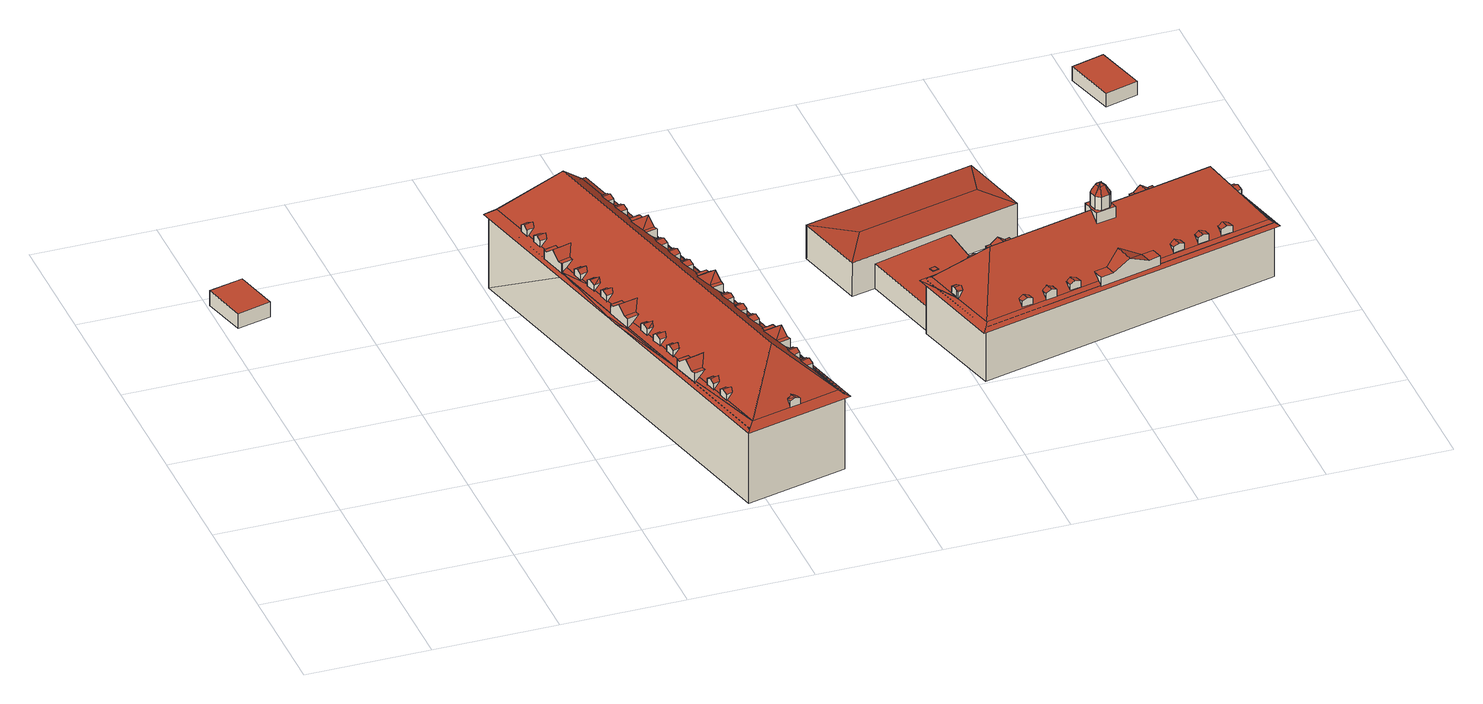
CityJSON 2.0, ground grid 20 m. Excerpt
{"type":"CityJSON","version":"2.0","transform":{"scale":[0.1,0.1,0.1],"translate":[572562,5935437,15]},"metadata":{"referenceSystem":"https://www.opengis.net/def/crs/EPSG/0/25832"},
"CityObjects":{
"building1":{"type":"Building","attributes":{"Grundfläche 2D":"43.329407","Grundhöhe NN":"16.607"},"geometry":[{"type":"Solid","lod":"3","boundaries":[[[[0,1,2,3]],[[4,5,3,2]],[[5,6,0,3]],[[6,7,1,0]],[[7,4,2,1]],[[7,6,5,4]]]],"semantics":{"surfaces":[{"type":"RoofSurface"},{"type":"WallSurface"},{"type":"GroundSurface"}],"values":[[0,1,1,1,1,2]]}}]},
"building2":{"type":"Building","attributes":{"Grundfläche 2D":"1169.468637","Grundhöhe NN":"15.880"},"children":["building2-1","building2-2","building2-3","building2-4","building2-5","building2-6","building2-7","building2-8","building2-9","building2-10","building2-11","building2-12","building2-13","building2-14","building2-15","building2-16","building2-17","building2-18","building2-19","building2-20","building2-21","building2-22"],"geometry":[{"type":"MultiSurface","lod":"3","boundaries":[[[8,9,10,11]],[[8,11,12]],[[13,14,12,15]],[[14,8,12]],[[16,17,13,15]],[[18,19,20,21]],[[22,23,24,20,19]],[[25,26,27,21,28]],[[27,18,21]],[[29,30,31,32,25,28]],[[33,34,35,36]],[[37,38,39,40,35,34]],[[41,33,36,42]],[[43,44,45,41,42]],[[46,47,48]],[[46,48,49]],[[50,51,52,53]],[[47,51,50,48]],[[54,49,48,55]],[[56,57,54,55]],[[58,59,60,61,62,63,64,65]],[[62,61,66,67,68,69,70,71,72,73,63]],[[74,75,76,77,78,79,80,81,82,83,84,85,86,87,88,89,90,91,92,93,94,95,96,97,98,99,100,101,102,103,104,105,106,107,108,109,58,65,64,110,111,112,113,114,115,116,117,118,119,120,121,122,123,124,125,126,127],[128,129,58]],[[130,131,132,126,125,124,133,134]],[[135,136,137,138,139,140,141,142,143,144,130,134,133,145,146]],[[146,147,135]],[[148,147,146,145]],[[149,150,151,152,153,154,155,156,147,148]],[[69,68,157,158,159,160,161,162,163,164,165,150,149,166]],[[61,167,168,169,170,171,172,173]],[[174,175,176,147,156]],[[173,66,61]],[[177,100,99,98,97,96,95,94,93,52,51,47,46,49,54,57,90,89,88,87,86,85,84,83,178,179,180,181,182,183,184,77,76,75,74,127,126,185,186,58,109,108,107,106,105,187,188,189,190,191,192]],[[33,41,45,176,175,174,156,155,154,153,152,9,8,14,13,17,165,164,163,162,161,160,159,158,22,19,18,27,26,25,32,171,170,169,168,167,61,186,185,130,144,143,142,141,140,37,34]],[[181,180,193]],[[181,193,182]],[[178,194,195,196,179]],[[180,179,196,193]],[[183,182,193,197]],[[198,199,184,183,197]],[[190,200,191]],[[190,189,200]],[[187,201,202,203,188]],[[189,188,203,200]],[[192,191,200,204]],[[205,206,177,192,204]],[[130,185,126,132,131]],[[58,186,61,60,59]],[[12,11,10,151,150,16,15]],[[17,16,150,165]],[[10,9,152,151]],[[21,20,24,68,67,29,28]],[[67,66,173,172,171,32,31,30,29]],[[68,24,23,22,158,157]],[[36,35,40,136,135,43,42]],[[44,43,135,147]],[[176,45,44,147]],[[138,39,38,37,140,139]],[[138,137,39]],[[40,39,137,136]],[[53,52,93,92]],[[48,50,53,92,91,56,55]],[[57,56,91,90]],[[81,195,194,178,83,82]],[[193,196,195,81,80,198,197]],[[78,77,184,199,198,80,79]],[[103,202,201,187,105,104]],[[203,202,103,102,205,204,200]],[[102,101,100,177,206,205]],[[207,146,208,209,210]],[[208,146,211]],[[212,65,62,210,209,213]],[[125,82,212,213,214]],[[211,134,125,214,215,208]],[[213,209,208,215,214]],[[63,62,65,64]],[[63,73,72,71,70,69,166,149,148,145,146,207,210,62]],[[65,212,113,112,111,110,64]],[[113,212,129]],[[113,129,128]],[[114,113,128,115]],[[115,128,129]],[[116,115,129,212,82,125,118,117]],[[119,118,125]],[[125,120,119]],[[121,120,125]],[[124,123,122,121,125]],[[134,133,124,125]],[[134,211,146,145,133]]],"semantics":{"surfaces":[{"type":"RoofSurface"},{"type":"WallSurface"},{"type":"GroundSurface"}],"values":[0,0,0,0,0,0,0,0,0,0,0,0,0,0,0,0,0,0,0,0,0,0,0,0,0,0,0,0,0,0,0,0,0,0,0,0,0,0,0,0,0,0,0,0,0,0,0,0,1,1,1,1,1,1,1,1,1,1,1,1,1,1,1,1,1,1,1,1,1,1,1,1,1,1,2,0,0,0,0,0,0,0,0,0,0,0,0,0,0]}}]},
"building2-1":{"type":"BuildingInstallation","parents":["building2"],"geometry":[{"type":"MultiSurface","lod":"3","boundaries":[[[216,217,218,219,220,221]],[[222,223,220,219,224,225]],[[217,216,221,226,159]],[[227,223,222,225,160]],[[223,227,226,221,220]]],"semantics":{"surfaces":[{"type":"RoofSurface"},{"type":"WallSurface"}],"values":[0,0,1,1,1]}}]},
"building2-2":{"type":"BuildingInstallation","parents":["building2"],"geometry":[{"type":"MultiSurface","lod":"3","boundaries":[[[228,229,230,231,232]],[[233,234,232,231,235]],[[74,230,229]],[[230,74,127,235,231]],[[233,235,127]]],"semantics":{"surfaces":[{"type":"RoofSurface"},{"type":"WallSurface"}],"values":[0,0,1,1,1]}}]},
"building2-3":{"type":"BuildingInstallation","parents":["building2"],"geometry":[{"type":"MultiSurface","lod":"3","boundaries":[[[236,237,238,239,240,241]],[[242,243,241,240,244]],[[245,243,242]],[[246,239,238,237,97]],[[239,246,247,244,240]],[[245,242,244,247,96]]],"semantics":{"surfaces":[{"type":"RoofSurface"},{"type":"WallSurface"}],"values":[0,0,0,1,1,1]}}]},
"building2-4":{"type":"BuildingInstallation","parents":["building2"],"geometry":[{"type":"MultiSurface","lod":"3","boundaries":[[[248,249,250,251,252]],[[253,254,250,249,255]],[[248,252,99]],[[248,99,98,255,249]],[[98,253,255]]],"semantics":{"surfaces":[{"type":"RoofSurface"},{"type":"WallSurface"}],"values":[0,0,1,1,1]}}]},
"building2-5":{"type":"BuildingInstallation","parents":["building2"],"geometry":[{"type":"MultiSurface","lod":"3","boundaries":[[[256,257,258,259,260,261]],[[262,263,261,260,264]],[[265,259,258,257,85]],[[259,265,84,264,260]],[[84,262,264]]],"semantics":{"surfaces":[{"type":"RoofSurface"},{"type":"WallSurface"}],"values":[0,0,1,1,1]}}]},
"building2-6":{"type":"BuildingInstallation","parents":["building2"],"geometry":[{"type":"MultiSurface","lod":"3","boundaries":[[[266,267,268,269,270,271]],[[272,273,270,269,274,275]],[[267,266,271,276,167]],[[275,168,277,273,272]],[[277,278,276,271,270,273]]],"semantics":{"surfaces":[{"type":"RoofSurface"},{"type":"WallSurface"}],"values":[0,0,1,1,1]}}]},
"building2-7":{"type":"BuildingInstallation","parents":["building2"],"geometry":[{"type":"MultiSurface","lod":"3","boundaries":[[[279,280,281,282,283,284]],[[285,286,287,282,281,288]],[[289,280,279,284,95]],[[280,289,290,288,281]],[[286,285,288,290,94]]],"semantics":{"surfaces":[{"type":"RoofSurface"},{"type":"WallSurface"}],"values":[0,0,1,1,1]}}]},
"building2-8":{"type":"BuildingInstallation","parents":["building2"],"geometry":[{"type":"MultiSurface","lod":"3","boundaries":[[[291,292,293,294,295,296]],[[297,298,299,296,295,300]],[[109,301,294,293,292]],[[294,301,302,300,295]],[[298,297,300,302,108]]],"semantics":{"surfaces":[{"type":"RoofSurface"},{"type":"WallSurface"}],"values":[0,0,1,1,1]}}]},
"building2-9":{"type":"BuildingInstallation","parents":["building2"],"geometry":[{"type":"MultiSurface","lod":"3","boundaries":[[[303,304,305,306,307]],[[308,304,303]],[[309,310,311]],[[312,306,305,309,311]],[[308,303,307,313,155]],[[156,314,312,311,310]],[[312,314,313,307,306]]],"semantics":{"surfaces":[{"type":"RoofSurface"},{"type":"WallSurface"}],"values":[0,0,0,0,1,1,1]}}]},
"building2-10":{"type":"BuildingInstallation","parents":["building2"],"geometry":[{"type":"MultiSurface","lod":"3","boundaries":[[[315,316,317,318,319]],[[320,316,315]],[[321,322,323]],[[324,318,317,321,323]],[[320,315,319,325,163]],[[164,326,324,323,322]],[[324,326,325,319,318]]],"semantics":{"surfaces":[{"type":"RoofSurface"},{"type":"WallSurface"}],"values":[0,0,0,0,1,1,1]}}]},
"building2-11":{"type":"BuildingInstallation","parents":["building2"],"geometry":[{"type":"MultiSurface","lod":"3","boundaries":[[[327,328,329,330,331,332]],[[333,334,331,330,335]],[[328,327,332,336,143]],[[144,337,334,333,335]],[[334,337,336,332,331]]],"semantics":{"surfaces":[{"type":"RoofSurface"},{"type":"WallSurface"}],"values":[0,0,1,1,1]}}]},
"building2-12":{"type":"BuildingInstallation","parents":["building2"],"geometry":[{"type":"MultiSurface","lod":"3","boundaries":[[[338,339,340,341]],[[342,343,338,341]],[[340,339,344,161]],[[343,342,162,345]],[[343,345,344,339,338]]],"semantics":{"surfaces":[{"type":"RoofSurface"},{"type":"WallSurface"}],"values":[0,0,1,1,1]}}]},
"building2-13":{"type":"BuildingInstallation","parents":["building2"],"geometry":[{"type":"MultiSurface","lod":"3","boundaries":[[[346,347,348,349,350]],[[351,352,353,347,346]],[[354,141,350,349,348]],[[355,353,352,351,142]],[[353,355,354,348,347]]],"semantics":{"surfaces":[{"type":"RoofSurface"},{"type":"WallSurface"}],"values":[0,0,1,1,1]}}]},
"building2-14":{"type":"BuildingInstallation","parents":["building2"],"geometry":[{"type":"MultiSurface","lod":"3","boundaries":[[[356,357,358,359,360,361]],[[362,363,360,359,364,365]],[[366,169,357,356,361]],[[363,362,365,170,367]],[[363,367,366,361,360]]],"semantics":{"surfaces":[{"type":"RoofSurface"},{"type":"WallSurface"}],"values":[0,0,1,1,1]}}]},
"building2-15":{"type":"BuildingInstallation","parents":["building2"],"geometry":[{"type":"MultiSurface","lod":"3","boundaries":[[[368,369,370,371,372,373]],[[374,375,376,373,372,377]],[[378,371,370,369,87]],[[371,378,379,377,372]],[[379,86,375,374,377]]],"semantics":{"surfaces":[{"type":"RoofSurface"},{"type":"WallSurface"}],"values":[0,0,1,1,1]}}]},
"building2-16":{"type":"BuildingInstallation","parents":["building2"],"geometry":[{"type":"MultiSurface","lod":"3","boundaries":[[[380,381,382,383,384,385]],[[386,387,388,383,382,389]],[[381,380,385,107,390]],[[391,389,382,381,390,392]],[[387,386,389,391,106]]],"semantics":{"surfaces":[{"type":"RoofSurface"},{"type":"WallSurface"}],"values":[0,0,1,1,1]}}]},
"building2-17":{"type":"BuildingInstallation","parents":["building2"],"geometry":[{"type":"MultiSurface","lod":"3","boundaries":[[[393,394,395,396,397,398]],[[399,400,397,396,401,402]],[[394,393,398,403,131]],[[132,404,400,399,402]],[[400,404,403,398,397]]],"semantics":{"surfaces":[{"type":"RoofSurface"},{"type":"WallSurface"}],"values":[0,0,1,1,1]}}]},
"building2-18":{"type":"BuildingInstallation","parents":["building2"],"geometry":[{"type":"MultiSurface","lod":"3","boundaries":[[[405,406,407,408,409,410]],[[411,412,409,408,413,414]],[[415,153,406,405,410]],[[154,416,412,411,414]],[[412,416,415,410,409]]],"semantics":{"surfaces":[{"type":"RoofSurface"},{"type":"WallSurface"}],"values":[0,0,1,1,1]}}]},
"building2-19":{"type":"BuildingInstallation","parents":["building2"],"geometry":[{"type":"MultiSurface","lod":"3","boundaries":[[[417,418,419,420]],[[418,417,421,422,423]],[[76,420,419]],[[420,76,424,421,417]],[[424,75,423,422,421]]],"semantics":{"surfaces":[{"type":"RoofSurface"},{"type":"WallSurface"}],"values":[0,0,1,1,1]}}]},
"building2-20":{"type":"BuildingInstallation","parents":["building2"],"geometry":[{"type":"MultiSurface","lod":"3","boundaries":[[[425,426,427,428,429,430]],[[431,432,433]],[[434,429,428,431,433]],[[426,425,430,435,174]],[[436,434,433,432,175]],[[434,436,435,430,429]]],"semantics":{"surfaces":[{"type":"RoofSurface"},{"type":"WallSurface"}],"values":[0,0,0,1,1,1]}}]},
"building2-21":{"type":"BuildingInstallation","parents":["building2"],"geometry":[{"type":"MultiSurface","lod":"3","boundaries":[[[437,438,439]],[[440,441,442,437,443]],[[438,437,442,444]],[[441,440,445]],[[439,60,59,443,437]],[[440,443,59,445]],[[438,444,446]],[[446,60,439,438]]],"semantics":{"surfaces":[{"type":"RoofSurface"},{"type":"WallSurface"}],"values":[0,0,0,1,1,1,1,1]}}]},
"building2-22":{"type":"BuildingInstallation","parents":["building2"],"geometry":[{"type":"MultiSurface","lod":"3","boundaries":[[[447,448,449,450,451]],[[452,451,450,453]],[[454,452,453]],[[449,448,89]],[[449,89,88,453,450]],[[88,454,453]]],"semantics":{"surfaces":[{"type":"RoofSurface"},{"type":"WallSurface"}],"values":[0,0,0,1,1,1]}}]},
"building3":{"type":"Building","attributes":{"Grundfläche 2D":"533.376149","Grundhöhe NN":"17.084"},"children":["building3-1","building3-2","building3-3"],"geometry":[{"type":"Solid","lod":"3","boundaries":[[[[455,456,457,458,459]],[[460,461,462]],[[463,462,461,464]],[[460,465,464,461]],[[463,464,465]],[[460,462,466,467]],[[465,460,467,468]],[[463,465,468,469]],[[455,470,466,462,463,469,471,456]],[[457,456,471,472]],[[459,458,457,472,473]],[[455,459,473,470]],[[470,473,472,471,469,468,467,466]]]],"semantics":{"surfaces":[{"type":"RoofSurface"},{"type":"WallSurface"},{"type":"GroundSurface"}],"values":[[0,0,0,0,0,1,1,1,1,1,1,1,2]]}}]},
"building3-1":{"type":"BuildingInstallation","parents":["building3"],"geometry":[{"type":"MultiSurface","lod":"3","boundaries":[[[474,475,476,477]],[[476,475,478,479]],[[475,474,480,478]],[[477,476,479,481]],[[474,477,481,480]]],"semantics":{"surfaces":[{"type":"RoofSurface"},{"type":"WallSurface"}],"values":[0,1,1,1,1]}}]},
"building3-2":{"type":"BuildingInstallation","parents":["building3"],"geometry":[{"type":"MultiSurface","lod":"3","boundaries":[[[482,483,484,485]],[[483,482,486,487]],[[484,483,487,488]],[[485,484,488,489]],[[482,485,489,486]]],"semantics":{"surfaces":[{"type":"RoofSurface"},{"type":"WallSurface"}],"values":[0,1,1,1,1]}}]},
"building3-3":{"type":"BuildingInstallation","parents":["building3"],"geometry":[{"type":"MultiSurface","lod":"3","boundaries":[[[490,491,492,493]],[[494,495,493,492]],[[495,496,490,493]],[[496,497,491,490]],[[497,494,492,491]],[[497,496,495,494]]],"semantics":{"surfaces":[{"type":"RoofSurface"},{"type":"WallSurface"},{"type":"OuterCeilingSurface"}],"values":[0,1,1,1,1,2]}}]},
"building4":{"type":"Building","attributes":{"Grundfläche 2D":"808.237394","Grundhöhe NN":"17.333"},"children":["building4-1","building4-2","building4-3","building4-4","building4-5","building4-6","building4-7","building4-8","building4-9","building4-10","building4-11","building4-12","building4-13","building4-14","building4-15","building4-16"],"geometry":[{"type":"MultiSurface","lod":"3","boundaries":[[[498,499,500,501]],[[501,500,502,503]],[[504,505,502]],[[506,503,502,505]],[[504,507,508,505]],[[509,510,511,512]],[[513,509,512,514,515]],[[516,513,515,517]],[[518,516,517,519]],[[520,521,522,523]],[[524,520,523,525]],[[526,524,525,527]],[[528,529,526,527]],[[530,531,532,533,534,535,536,537,538],[539,540,541,542,543,544,545,546,547,548,549]],[[550,551,552,553,554,555]],[[553,552,556]],[[557,553,556,558]],[[558,559,560,561,553,557]],[[554,562,563,564,565,566,567,568,569,570,571,572,573,550,555]],[[574,575,576,567,566,565,577,578]],[[579,580,581,582,560,559,583,584,585,586,587,588,589,590,591,592,574,578,577]],[[591,593,592]],[[593,574,592]],[[583,559,558,584]],[[559,558,559,560]],[[594,595,574,593,519,517,515,514,511,588,587,528,527,525,523,522,584,558,596,597,598,599,600,601,602]],[[514,512,511]],[[573,572,571,498,501,503,506,505,508,568,567,595,594,603,604,605,597,596,550]],[[551,550,596,558,556]],[[556,552,551]],[[576,575,574,595,567]],[[502,500,499,570,569,507,504]],[[507,569,568,508]],[[499,498,571,570]],[[511,510,589,588]],[[518,519,593,591]],[[589,510,509,513,516,518,591,590]],[[522,521,585,584]],[[529,528,587,586]],[[524,526,529,586,585,521,520]],[[532,531,530,604,603,594,602,601,600,534,533]],[[600,599,535,534]],[[597,605,538,537,536,535,599,598]],[[605,604,530,538]],[[606,607,578,566,608,609]],[[607,606,592]],[[557,610,611,559,583,592,606,612,613]],[[555,613,612,614]],[[566,555,614,608]],[[612,606,609,608,614]],[[555,554,553,557,613]],[[555,566,565,564,563,562,554]],[[565,566,578,577]],[[607,592,577,578]],[[592,583,559,611,610,557,553,561,560,582,581,591,579,577]],[[591,590,579]],[[590,581,580,579]],[[583,592,583,559]],[[581,590,591]]],"semantics":{"surfaces":[{"type":"RoofSurface"},{"type":"WallSurface"},{"type":"GroundSurface"}],"values":[0,0,0,0,0,0,0,0,0,0,0,0,0,0,0,0,0,0,0,0,0,0,0,0,0,0,0,0,0,0,0,1,1,1,1,1,1,1,1,1,1,1,1,1,1,1,1,1,1,2,0,0,0,0,0,0,0,0,0]}}]},
"building4-1":{"type":"BuildingInstallation","parents":["building4"],"geometry":[{"type":"MultiSurface","lod":"3","boundaries":[[[615,616,617,618,619]],[[620,621,615,619,622]],[[618,623,624,622,619]],[[620,622,624]],[[618,617,623]]],"semantics":{"surfaces":[{"type":"RoofSurface"},{"type":"WallSurface"}],"values":[0,0,1,1,1]}}]},
"building4-2":{"type":"BuildingInstallation","parents":["building4"],"geometry":[{"type":"MultiSurface","lod":"3","boundaries":[[[625,626,627,628]],[[629,625,628,630,631]],[[627,626,632]],[[629,631,633]],[[629,633,632,626,625]]],"semantics":{"surfaces":[{"type":"RoofSurface"},{"type":"WallSurface"}],"values":[0,0,1,1,1]}}]},
"building4-3":{"type":"BuildingInstallation","parents":["building4"],"geometry":[{"type":"MultiSurface","lod":"3","boundaries":[[[634,635,636,637]],[[638,634,637,639,640]],[[635,641,636]],[[640,642,638]],[[641,635,634,638,642,643]]],"semantics":{"surfaces":[{"type":"RoofSurface"},{"type":"WallSurface"}],"values":[0,0,1,1,1]}}]},
"building4-4":{"type":"BuildingInstallation","parents":["building4"],"geometry":[{"type":"MultiSurface","lod":"3","boundaries":[[[644,645,646,647,648]],[[649,650,644,648,651]],[[649,651,652]],[[653,649,652,654]],[[647,655,556,651,648]],[[556,552,652,651]],[[552,551,654,652]],[[551,653,654]],[[647,646,655]]],"semantics":{"surfaces":[{"type":"RoofSurface"},{"type":"WallSurface"}],"values":[0,0,0,0,1,1,1,1,1]}}]},
"building4-5":{"type":"BuildingInstallation","parents":["building4"],"geometry":[{"type":"MultiSurface","lod":"3","boundaries":[[[656,657,658,659]],[[660,656,659,661,662]],[[658,657,663]],[[660,662,664]],[[660,664,663,657,656]]],"semantics":{"surfaces":[{"type":"RoofSurface"},{"type":"WallSurface"}],"values":[0,0,1,1,1]}}]},
"building4-6":{"type":"BuildingInstallation","parents":["building4"],"geometry":[{"type":"MultiSurface","lod":"3","boundaries":[[[665,666,667,668,669]],[[670,665,669,671]],[[668,667,672]],[[668,672,673,671,669]],[[670,671,673]]],"semantics":{"surfaces":[{"type":"RoofSurface"},{"type":"WallSurface"}],"values":[0,0,1,1,1]}}]},
"building4-7":{"type":"BuildingInstallation","parents":["building4"],"geometry":[{"type":"MultiSurface","lod":"3","boundaries":[[[674,675,676,677,678]],[[679,674,678,680]],[[677,681,682,680,678]],[[679,680,682]],[[677,676,681]]],"semantics":{"surfaces":[{"type":"RoofSurface"},{"type":"WallSurface"}],"values":[0,0,1,1,1]}}]},
"building4-8":{"type":"BuildingInstallation","parents":["building4"],"geometry":[{"type":"MultiSurface","lod":"3","boundaries":[[[683,684,685,686,687]],[[688,689,683,687,690,691]],[[690,687,686]],[[689,688,573]],[[689,573,572,684,683]],[[685,684,572]]],"semantics":{"surfaces":[{"type":"RoofSurface"},{"type":"WallSurface"}],"values":[0,0,1,1,1,1]}}]},
"building4-9":{"type":"BuildingInstallation","parents":["building4"],"geometry":[{"type":"MultiSurface","lod":"3","boundaries":[[[692,693,694,695,696,697]],[[698,699,696,695,700,701]],[[699,702,703,697,696]],[[703,575,693,692,697]],[[576,702,699,698,701]]],"semantics":{"surfaces":[{"type":"RoofSurface"},{"type":"WallSurface"}],"values":[0,0,1,1,1]}}]},
"building4-10":{"type":"BuildingInstallation","parents":["building4"],"geometry":[{"type":"MultiSurface","lod":"3","boundaries":[[[704,705,706,707,708]],[[709,710,704,708,711]],[[707,712,713,711,708]],[[709,711,713]],[[707,706,712]]],"semantics":{"surfaces":[{"type":"RoofSurface"},{"type":"WallSurface"}],"values":[0,0,1,1,1]}}]},
"building4-11":{"type":"BuildingInstallation","parents":["building4"],"geometry":[{"type":"MultiSurface","lod":"3","boundaries":[[[714,715,716,717,718]],[[719,714,718,720]],[[717,721,722,720,718]],[[719,720,722]],[[717,716,721]]],"semantics":{"surfaces":[{"type":"RoofSurface"},{"type":"WallSurface"}],"values":[0,0,1,1,1]}}]},
"building4-12":{"type":"BuildingInstallation","parents":["building4"],"geometry":[{"type":"MultiSurface","lod":"3","boundaries":[[[723,724,725,726,727]],[[728,723,727,729,730]],[[725,724,731]],[[728,730,732]],[[728,732,731,724,723]]],"semantics":{"surfaces":[{"type":"RoofSurface"},{"type":"WallSurface"}],"values":[0,0,1,1,1]}}]},
"building4-13":{"type":"BuildingInstallation","parents":["building4"],"geometry":[{"type":"MultiSurface","lod":"3","boundaries":[[[733,734,735,736]],[[737,733,736,738,739]],[[735,734,740]],[[737,739,741]],[[737,741,740,734,733]]],"semantics":{"surfaces":[{"type":"RoofSurface"},{"type":"WallSurface"}],"values":[0,0,1,1,1]}}]},
"building4-14":{"type":"BuildingInstallation","parents":["building4"],"geometry":[{"type":"MultiSurface","lod":"3","boundaries":[[[742,743,744]],[[743,745,744]],[[746,747,743,748]],[[743,742,748]],[[749,743,750]],[[743,749,745]],[[750,743,751]],[[743,747,751]],[[752,753,754,751,747,755,756]],[[757,758,759,760,756,755,747,746,748,761]],[[753,762,750,751,754]],[[763,749,750,762]],[[749,763,764,745]],[[764,765,744,745]],[[766,742,744,765]],[[742,766,757,761,748]],[[541,753,752,756,543,542]],[[762,753,541,540]],[[763,762,540,539]],[[764,763,539,549]],[[765,764,549,548]],[[766,765,548,547]],[[757,766,547,546]],[[544,543,756,760,759,758,757,546,545]]],"semantics":{"surfaces":[{"type":"RoofSurface"},{"type":"WallSurface"}],"values":[0,0,0,0,0,0,0,0,0,0,0,0,0,0,0,0,1,1,1,1,1,1,1,1]}}]},
"building4-15":{"type":"BuildingInstallation","parents":["building4"],"geometry":[{"type":"MultiSurface","lod":"3","boundaries":[[[767,768,769,770]],[[771,770,769,772,773]],[[768,767,774]],[[771,773,775]],[[771,775,774,767,770]]],"semantics":{"surfaces":[{"type":"RoofSurface"},{"type":"WallSurface"}],"values":[0,0,1,1,1]}}]},
"building4-16":{"type":"BuildingInstallation","parents":["building4"],"geometry":[{"type":"MultiSurface","lod":"3","boundaries":[[[776,777,778,779]],[[780,776,779,781,782]],[[780,782,783]],[[778,777,784]],[[780,783,784,777,776]]],"semantics":{"surfaces":[{"type":"RoofSurface"},{"type":"WallSurface"}],"values":[0,0,1,1,1]}}]},
"building5":{"type":"Building","attributes":{"Grundfläche 2D":"49.389133","Grundhöhe NN":"17.396"},"geometry":[{"type":"Solid","lod":"3","boundaries":[[[[785,786,787,788]],[[789,790,788,787]],[[790,791,785,788]],[[791,792,786,785]],[[792,789,787,786]],[[792,791,790,789]]]],"semantics":{"surfaces":[{"type":"RoofSurface"},{"type":"WallSurface"},{"type":"GroundSurface"}],"values":[[0,1,1,1,1,2]]}}]}
},
"vertices":[
[20,700,42],[75,714,42],[57,787,42],[1,773,42],[57,787,16],[1,773,16],[20,700,16],[75,714,16],
[506,369,158],[504,376,158],[485,372,158],[487,365,158],[490,351,170],[513,340,158],[522,358,170],[494,335,158],[496,327,158],[515,332,158],[549,196,158],[548,197,158],[529,193,158],[533,178,170],[546,204,158],[529,200,158],[528,200,158],[555,167,158],[555,168,158],[564,186,170],[537,163,158],[539,155,158],[541,156,158],[542,156,158],[557,160,158],[479,530,170],[464,541,158],[444,537,158],[448,522,170],[462,548,158],[446,545,158],[446,544,158],[443,544,158],[471,512,158],[452,507,158],[454,499,158],[455,500,158],[473,504,158],[624,383,170],[640,371,158],[655,390,170],[633,400,158],[659,375,158],[641,371,158],[642,364,158],[660,368,158],[633,401,158],[651,406,158],[649,412,158],[632,408,158],[728,56,148],[663,40,148],[646,36,148],[581,20,148],[576,13,143],[570,5,138],[745,48,138],[735,52,143],[541,156,143],[539,155,142],[528,200,142],[491,326,138],[524,192,138],[527,177,138],[531,162,138],[533,154,138],[585,638,148],[589,621,148],[594,604,148],[599,582,148],[605,584,144],[605,584,143],[607,584,142],[618,540,142],[617,540,142],[610,538,148],[615,516,148],[619,499,148],[623,483,148],[627,466,148],[632,449,148],[636,432,148],[641,410,148],[649,412,142],[660,368,142],[652,366,148],[657,345,148],[661,328,148],[665,311,148],[670,293,148],[674,278,148],[678,261,148],[683,238,148],[691,240,142],[692,240,141],[703,196,141],[700,195,144],[694,194,148],[699,173,148],[703,156,148],[707,139,148],[712,122,148],[708,197,138],[706,204,138],[702,220,138],[699,235,138],[697,241,138],[666,369,138],[664,377,138],[660,392,138],[656,407,138],[655,414,138],[624,541,138],[622,549,138],[614,579,138],[613,586,138],[576,735,138],[571,728,142],[565,720,148],[581,655,148],[709,184,139],[711,175,139],[419,684,148],[483,699,148],[500,704,148],[401,692,138],[409,689,142],[454,499,141],[443,544,141],[446,544,143],[446,544,144],[446,545,144],[452,546,148],[447,568,148],[443,585,148],[439,602,148],[435,619,148],[480,370,138],[457,488,142],[455,500,142],[482,364,138],[485,349,138],[496,327,141],[485,372,141],[494,374,148],[489,396,148],[485,413,148],[481,429,148],[477,446,148],[529,200,142],[537,202,148],[531,224,148],[527,241,148],[523,258,148],[519,275,148],[515,291,148],[511,309,148],[505,330,148],[489,334,138],[565,86,148],[561,103,148],[557,120,148],[553,137,148],[547,158,148],[542,156,144],[541,156,144],[473,463,148],[468,480,148],[463,502,148],[674,236,158],[600,536,158],[599,543,158],[597,543,159],[582,555,170],[591,572,158],[591,573,158],[589,580,158],[507,640,223],[639,101,223],[685,191,158],[683,198,158],[682,199,158],[666,211,170],[675,228,158],[675,229,158],[612,562,170],[617,540,158],[618,540,158],[616,547,158],[609,578,158],[607,584,158],[605,584,158],[697,218,170],[700,195,158],[703,196,158],[701,203,158],[694,234,158],[692,240,158],[691,240,158],[524,214,142],[408,689,9],[573,13,9],[573,13,142],[408,689,142],[737,53,142],[737,53,9],[571,728,9],[409,689,9],
[531,224,158],[541,227,158],[542,235,161],[543,237,162],[528,233,162],[530,224,158],[527,241,158],[526,241,158],[542,237,161],[536,244,158],[530,224,147],[526,241,147],
[571,641,161],[576,635,158],[585,638,158],[583,646,162],[569,643,162],[572,653,158],[570,645,161],[581,655,158],
[655,298,161],[660,291,158],[670,293,158],[670,294,158],[668,303,162],[654,299,162],[665,311,158],[654,301,161],[666,311,158],[656,308,158],[670,294,148],[666,311,148],
[678,261,158],[676,270,162],[662,266,162],[663,265,161],[668,258,158],[664,275,158],[662,267,161],[674,278,158],
[604,503,161],[610,497,158],[619,499,158],[620,499,158],[617,508,162],[603,504,162],[606,514,158],[604,506,161],[615,516,158],[620,499,148],
[565,86,158],[574,88,158],[576,97,161],[577,98,162],[562,95,162],[564,86,158],[561,103,158],[560,103,158],[576,99,161],[570,106,158],[564,86,147],[560,103,147],[562,95,147],
[661,328,158],[662,328,158],[660,336,162],[645,333,162],[646,332,161],[652,326,158],[657,345,158],[648,343,158],[646,334,161],[658,345,158],[662,328,148],[658,345,148],
[697,126,161],[702,120,158],[712,122,158],[712,123,158],[710,131,162],[696,127,162],[707,139,158],[698,137,158],[696,129,161],[708,140,158],[712,123,147],[708,140,147],
[481,429,158],[492,440,162],[492,441,162],[477,438,162],[480,429,158],[490,431,158],[492,442,162],[486,449,158],[477,446,158],[475,446,158],[480,429,147],[475,446,147],
[515,291,158],[526,302,161],[526,303,162],[511,300,162],[513,291,158],[524,294,158],[525,304,161],[520,311,158],[511,309,158],[509,308,158],[513,291,147],[509,308,147],
[439,602,158],[448,604,158],[450,613,162],[450,614,162],[435,610,162],[437,601,158],[435,619,158],[433,618,158],[444,621,158],[437,601,147],[433,618,147],
[520,267,162],[522,258,158],[532,260,158],[534,270,162],[528,278,158],[517,275,158],[522,258,147],[517,275,147],
[458,580,162],[443,576,162],[445,568,158],[447,568,158],[456,570,158],[452,587,158],[443,585,158],[441,585,158],[445,568,147],[441,585,147],
[557,120,158],[566,122,158],[568,130,161],[568,132,162],[554,128,162],[556,119,158],[553,137,158],[552,136,158],[567,133,161],[562,139,158],[556,119,147],[552,136,147],
[613,470,161],[618,463,158],[627,466,158],[628,466,158],[626,475,162],[612,471,162],[623,483,158],[614,480,158],[612,473,161],[624,483,158],[628,466,148],[624,483,148],
[703,156,158],[704,156,158],[702,164,162],[688,161,162],[689,159,161],[694,153,158],[699,173,158],[690,170,158],[688,162,161],[700,173,158],[704,156,148],[700,173,148],[702,164,148],
[483,699,158],[485,692,158],[494,690,161],[495,690,162],[492,703,162],[483,700,158],[500,704,158],[500,705,158],[496,691,161],[502,696,158],[483,700,147],[500,705,147],
[489,396,158],[498,398,158],[500,407,162],[501,408,162],[485,405,162],[488,396,158],[485,413,158],[484,413,158],[500,409,162],[494,415,158],[488,396,147],[484,413,147],
[592,613,162],[578,609,162],[584,602,158],[594,604,158],[590,621,158],[589,621,158],[580,619,158],[590,621,148],
[473,463,158],[482,466,158],[484,474,162],[484,475,162],[469,471,162],[471,463,158],[483,476,162],[478,483,158],[468,480,158],[467,480,158],[471,463,147],[467,480,147],
[655,38,162],[644,44,158],[646,36,158],[661,47,158],[655,49,161],[652,50,162],[663,40,158],[647,46,159],[661,47,157],[644,44,157],
[621,436,161],[626,430,158],[636,432,158],[634,441,162],[620,437,162],[620,439,161],[632,449,158],[622,447,158],
[1066,510,68],[937,478,64],[972,338,64],[1035,354,66],[1081,366,68],[1152,657,80],[1137,589,83],[1181,538,80],[898,469,80],[935,539,83],[869,588,80],[1181,538,21],[1152,657,21],[869,588,21],[898,469,21],[1066,510,21],[937,478,21],[972,338,21],[1081,366,21],
[1023,371,67],[1032,373,67],[1030,382,67],[1021,379,67],[1032,373,66],[1030,382,66],[1023,371,66],[1021,379,66],
[1016,438,67],[1007,435,67],[1010,427,67],[1019,429,67],[1016,438,66],[1007,435,66],[1010,427,66],[1019,429,66],
[1183,554,61],[1178,574,61],[1172,572,61],[1177,553,61],[1172,572,59],[1177,553,59],[1183,554,59],[1178,574,59],
[1199,251,133],[1203,232,133],[1224,237,133],[1220,256,133],[1253,244,148],[1246,277,148],[1285,252,133],[1280,270,133],[1275,271,135],[1304,257,133],[1300,275,133],[1324,430,134],[1317,428,134],[1322,408,134],[1329,410,134],[1336,433,143],[1330,410,134],[1344,404,143],[1348,436,134],[1354,416,134],[1357,438,134],[1362,418,134],[1078,369,134],[1071,368,134],[1076,348,134],[1084,349,134],[1091,372,143],[1098,343,143],[1103,375,134],[1108,355,134],[1116,357,134],[1111,378,134],[1254,311,198],[1251,323,198],[1250,327,198],[1250,328,198],[1246,342,198],[1215,335,198],[1218,320,198],[1218,319,198],[1222,304,198],[1220,328,198],[1225,335,198],[1240,338,198],[1242,337,198],[1245,334,198],[1247,327,198],[1247,326,198],[1249,318,198],[1245,312,198],[1230,308,198],[1223,314,198],[1009,192,122],[991,265,122],[990,268,122],[959,344,113],[1000,177,113],[1005,185,118],[990,269,122],[969,337,120],[974,334,122],[1017,349,119],[1077,373,113],[1070,372,113],[1225,232,113],[1254,240,113],[1286,247,113],[1508,302,113],[1501,307,118],[1494,312,122],[1302,265,122],[1304,257,117],[1203,232,117],[1202,240,122],[1130,222,122],[1112,218,122],[1459,453,122],[1471,402,122],[1476,384,122],[1467,469,113],[1462,459,119],[1323,434,113],[1316,432,113],[1110,382,113],[1102,379,113],[1020,350,119],[1073,358,122],[1071,368,116],[1111,378,116],[1113,368,122],[1319,419,122],[1317,428,116],[1355,438,116],[1357,438,116],[1380,442,117],[1359,429,122],[1250,327,195],[1423,370,195],[1045,277,195],[1218,319,195],[1218,320,194],[1215,335,179],[1246,342,179],[1249,331,190],[1250,328,194],[1251,323,190],[1254,311,179],[1222,304,179],[1461,462,23],[1461,462,117],[1501,307,23],[1462,459,23],[1005,346,119],[1008,347,119],[966,336,23],[966,336,117],[1005,185,23],
[1419,309,137],[1413,304,134],[1411,303,134],[1413,293,134],[1422,295,137],[1429,307,134],[1420,309,137],[1432,297,134],[1413,293,123],[1432,297,123],
[1255,403,137],[1246,400,134],[1249,390,134],[1258,389,137],[1264,405,134],[1265,393,134],[1267,394,134],[1246,400,123],[1264,405,123],
[1295,412,137],[1286,410,134],[1288,400,134],[1298,399,137],[1304,414,134],[1305,403,134],[1306,404,134],[1286,410,123],[1304,414,123],[1295,412,123],
[1000,277,137],[999,277,137],[995,285,134],[987,283,134],[989,274,137],[999,268,134],[1000,276,137],[990,269,135],[990,268,135],[999,267,134],[991,265,134],[987,283,123],
[1178,384,137],[1169,382,134],[1172,371,134],[1181,370,137],[1187,386,134],[1188,374,134],[1189,375,134],[1169,382,123],[1187,386,123],
[1077,224,137],[1070,220,134],[1069,219,134],[1071,209,134],[1080,211,137],[1086,223,134],[1089,213,134],[1071,209,124],[1089,213,123],
[1379,299,137],[1373,294,134],[1371,293,134],[1373,283,134],[1382,285,137],[1389,297,134],[1391,287,134],[1373,283,123],[1391,287,123],
[1121,220,137],[1130,222,134],[1127,233,134],[1120,234,136],[1118,234,137],[1109,229,134],[1112,218,134],[1116,233,136],[1111,230,134],
[1471,402,134],[1463,400,134],[1462,392,137],[1462,390,138],[1474,393,138],[1472,402,134],[1476,384,134],[1477,384,134],[1463,389,137],[1468,382,134],[1477,384,122],[1472,402,122],
[1158,245,137],[1152,240,134],[1150,239,134],[1153,229,134],[1161,231,137],[1168,243,134],[1159,244,137],[1171,233,134],[1153,229,123],[1171,233,123],
[1337,288,137],[1330,284,134],[1328,283,134],[1331,272,134],[1340,274,137],[1346,287,134],[1349,277,134],[1331,272,123],[1349,277,123],
[1216,393,137],[1207,391,134],[1210,380,134],[1219,379,137],[1220,379,137],[1225,395,134],[1226,384,134],[1228,385,134],[1207,391,123],[1225,395,123],
[1140,375,137],[1131,372,134],[1133,362,134],[1143,361,137],[1149,377,134],[1150,365,134],[1151,366,134],[1131,372,123],[1149,377,123],
[1240,319,234],[1234,324,237],[1232,317,234],[1230,318,234],[1239,325,234],[1238,329,234],[1241,320,234],[1228,326,234],[1230,328,234],[1238,330,234],[1242,337,221],[1240,338,221],[1239,335,226],[1243,333,225],[1245,334,221],[1249,318,221],[1247,326,221],[1247,327,221],[1246,330,221],[1246,319,226],[1225,335,221],[1220,328,221],[1223,314,221],[1230,308,221],[1245,312,221],
[1036,349,134],[1039,339,134],[1049,337,137],[1046,351,137],[1054,354,134],[1055,342,134],[1057,343,134],[1036,349,123],[1054,354,123],
[1385,434,137],[1376,432,134],[1378,422,134],[1388,421,137],[1394,436,134],[1394,425,134],[1396,426,134],[1394,436,123],[1376,432,123],
[1452,918,48],[1398,903,48],[1421,818,48],[1475,833,48],[1421,818,24],[1475,833,24],[1452,918,24],[1398,903,24]
]}
